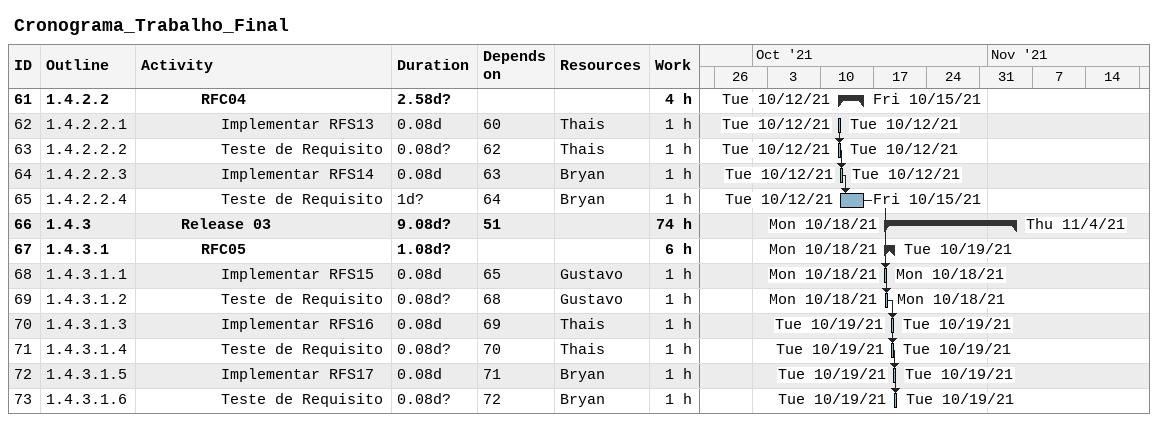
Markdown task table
Cronograma_Trabalho_Final

| ID | WBS | Task | Duration | Start | Finish | Predecessors | Resources | Work (h) |
|---|---|---|---|---|---|---|---|---|
| 61 | 1.4.2.2 | **RFC04** | 2.58d? | 2021-10-12 | 2021-10-15 |  |  | 4 |
| 62 | 1.4.2.2.1 | Implementar RFS13 | 0.08d | 2021-10-12 | 2021-10-12 | 60 | Thais | 1 |
| 63 | 1.4.2.2.2 | Teste de Requisito | 0.08d? | 2021-10-12 | 2021-10-12 | 62 | Thais | 1 |
| 64 | 1.4.2.2.3 | Implementar RFS14 | 0.08d | 2021-10-12 | 2021-10-12 | 63 | Bryan | 1 |
| 65 | 1.4.2.2.4 | Teste de Requisito | 1d? | 2021-10-12 | 2021-10-15 | 64 | Bryan | 1 |
| 66 | 1.4.3 | **Release 03** | 9.08d? | 2021-10-18 | 2021-11-04 | 51 |  | 74 |
| 67 | 1.4.3.1 | **RFC05** | 1.08d? | 2021-10-18 | 2021-10-19 |  |  | 6 |
| 68 | 1.4.3.1.1 | Implementar RFS15 | 0.08d | 2021-10-18 | 2021-10-18 | 65 | Gustavo | 1 |
| 69 | 1.4.3.1.2 | Teste de Requisito | 0.08d? | 2021-10-18 | 2021-10-18 | 68 | Gustavo | 1 |
| 70 | 1.4.3.1.3 | Implementar RFS16 | 0.08d | 2021-10-19 | 2021-10-19 | 69 | Thais | 1 |
| 71 | 1.4.3.1.4 | Teste de Requisito | 0.08d? | 2021-10-19 | 2021-10-19 | 70 | Thais | 1 |
| 72 | 1.4.3.1.5 | Implementar RFS17 | 0.08d | 2021-10-19 | 2021-10-19 | 71 | Bryan | 1 |
| 73 | 1.4.3.1.6 | Teste de Requisito | 0.08d? | 2021-10-19 | 2021-10-19 | 72 | Bryan | 1 |
